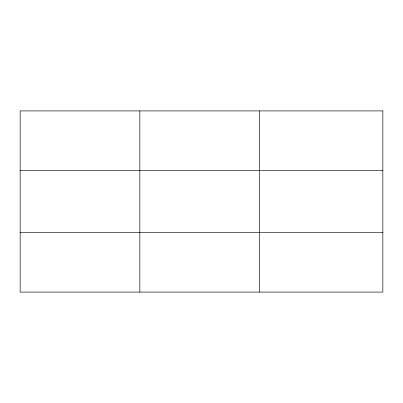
<?xml version="1.0" encoding="UTF-8"?>
<svg xmlns="http://www.w3.org/2000/svg" width="403" height="403" viewBox="0 0 403 403"><rect width="100%" height="100%" fill="white"/><g stroke="black" fill="none" stroke-linecap="round" stroke-linejoin="round"><path stroke-width="0.6" d="M139.841 110.906L139.841 292.094M259.532 110.906L259.532 292.094M20.15 170.701L382.85 170.701M20.15 232.299L382.85 232.299M382.85 110.906L382.85 292.094L20.15 292.094L20.15 110.906L382.85 110.906"/></g></svg>
